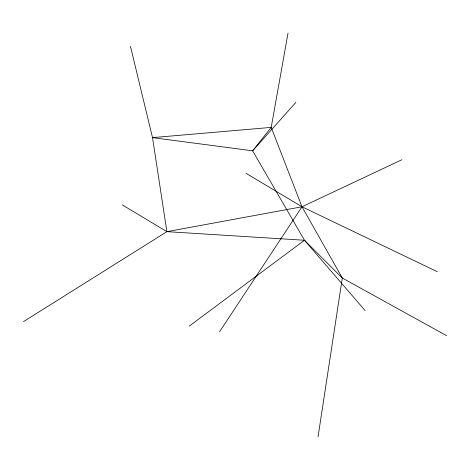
<?xml version="1.0" encoding="UTF-8"?>
<svg xmlns="http://www.w3.org/2000/svg" width="470" height="470" viewBox="0 0 470 470"><rect width="100%" height="100%" fill="white"/><g stroke="black" fill="none" stroke-linecap="round" stroke-linejoin="round"><path stroke-width="0.7" d="M318.026 436.924L342.313 278.034L301.993 206.765L271.202 127.394L288.039 33.076M219.519 331.838L301.993 206.765L401.879 159.741M295.836 102.472L252.643 150.817L152.515 137.628L130.466 46.383M189.199 326.174L304.478 240.252L342.313 278.034L446.5 335.621M23.5 321.621L166.897 231.663L301.993 206.765L437.229 271.689M122.382 204.955L166.897 231.663L304.478 240.252L365.114 310.582M246.016 173.307L301.993 206.765M304.478 240.252L252.643 150.817L271.202 127.394L152.515 137.628L166.897 231.663"/></g></svg>
